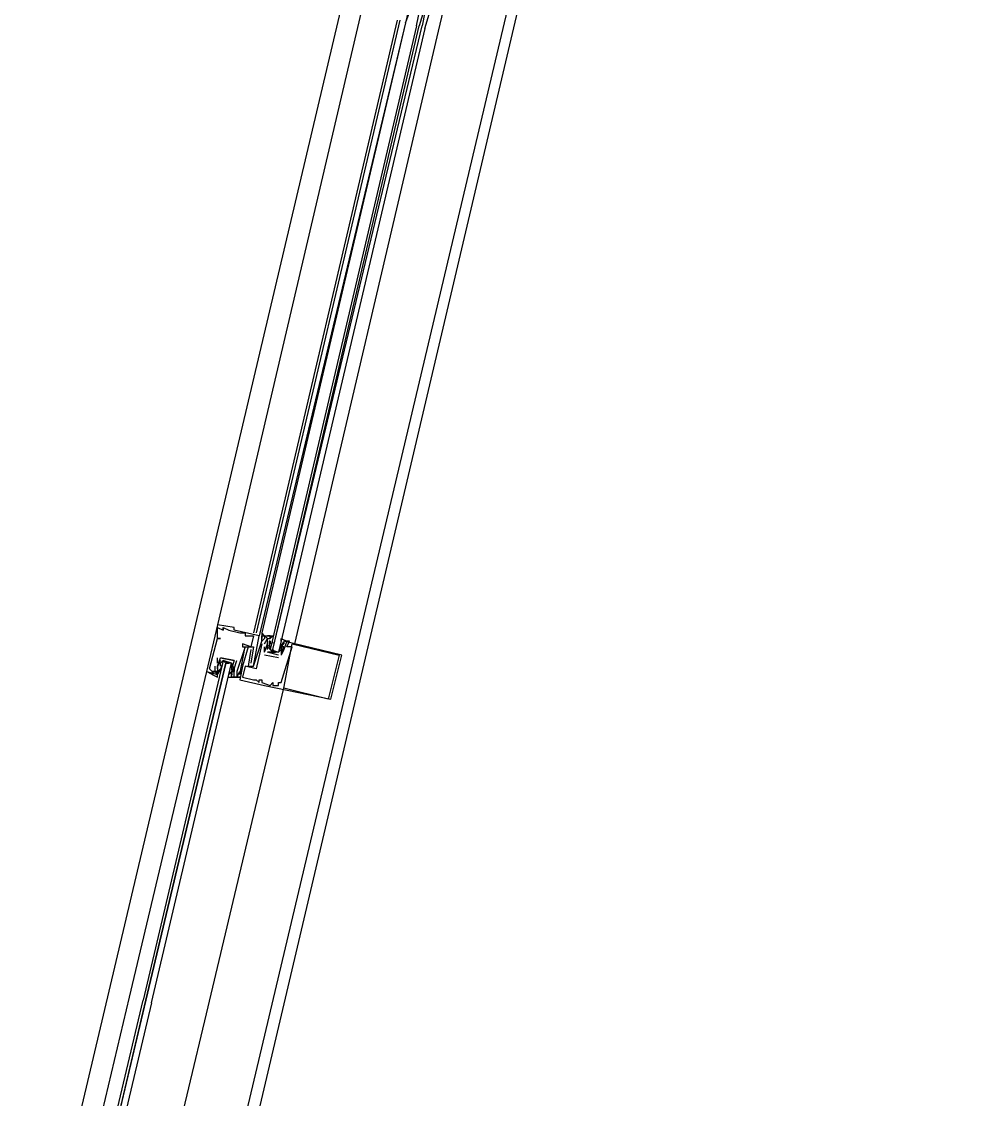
# Model space of a CAD drawing. Header units: feet. Extents: x -84 to 198, y -22 to 181.
# Drawn here: x 117.56 to 122.17, y 77.9 to 83.1 of the extents above; entities that cross this region are included whole.
import ezdxf

# ---------------------------------------------------------------- set-up
doc = ezdxf.new("R2010")
doc.units = ezdxf.units.FT
doc.layers.add('A-LINEA', color=7, linetype='CONTINUOUS')

msp = doc.modelspace()

# ---------------------------------------------------------------- linework, layer by layer
at = {"layer": 'A-LINEA'}
for p, q in [((117.56, 76.6311), (119.2, 83.5778)), ((119.5733, 83.0578), (119.6667, 83.4578)), ((118.32, 76.4578), (119.96, 83.3911)), ((119.2, 83.1511), (118.5067, 80.1911)), ((119.3733, 83.1111), (118.68, 80.1511)), ((119.3867, 83.1111), (118.6933, 80.1511)), ((119.4133, 83.0978), (118.7067, 80.1378)), ((119.4133, 83.0978), (118.72, 80.1511)), ((118.88, 80.0978), (119.5733, 83.0578)), ((118.5067, 80.1911), (118.5067, 80.1911)), ((118.5067, 80.1778), (118.5067, 80.1778)), ((118.5333, 80.1778), (118.5333, 80.1778)), ((118.5333, 80.1778), (118.5333, 80.1778)), ((118.5333, 80.1644), (118.5333, 80.1644)), ((118.5333, 80.1644), (118.5333, 80.1644)), ((118.56, 80.1644), (118.56, 80.1644)), ((118.5867, 80.1778), (118.5867, 80.1778)), ((118.5867, 80.1644), (118.5867, 80.1644)), ((118.6133, 80.1511), (118.6133, 80.1511)), ((118.64, 80.1511), (118.64, 80.1511)), ((118.64, 80.1378), (118.64, 80.1378)), ((118.68, 80.1378), (118.68, 80.1378)), ((118.7067, 80.1378), (118.7067, 80.1378)), ((118.72, 80.1511), (118.72, 80.1378)), ((118.72, 80.1511), (118.72, 80.1378)), ((118.72, 80.1511), (118.72, 80.1378)), ((118.72, 80.1378), (118.72, 80.1378)), ((118.72, 80.1378), (118.72, 80.1378)), ((118.7333, 80.1378), (118.7333, 80.1378)), ((118.76, 80.1378), (118.76, 80.1378)), ((118.5067, 80.1244), (118.5067, 80.1244)), ((118.5067, 80.1244), (118.5067, 80.1244)), ((118.52, 80.1244), (118.52, 80.1244)), ((118.6267, 80.0978), (118.6267, 80.0978)), ((118.6267, 80.0844), (118.6267, 80.0844)), ((118.64, 80.0844), (118.64, 80.0844)), ((118.64, 80.0844), (118.64, 80.0844)), ((118.6533, 80.0844), (118.6533, 80.0844)), ((118.6667, 80.0844), (118.6667, 80.0844)), ((118.68, 80.0844), (118.68, 80.0844)), ((118.72, 80.1244), (118.72, 80.1244)), ((118.72, 80.1244), (118.72, 80.1244)), ((118.72, 80.1111), (118.72, 80.1111)), ((118.72, 80.1111), (118.72, 80.1111)), ((118.72, 80.0978), (118.72, 80.0978)), ((118.7333, 80.1244), (118.7333, 80.1244)), ((118.7333, 80.0978), (118.7333, 80.0978)), ((118.7333, 80.0578), (118.7333, 80.0844)), ((118.7333, 80.0844), (118.7333, 80.0844)), ((118.7467, 80.1244), (118.7467, 80.1244)), ((118.7467, 80.1111), (118.7467, 80.1111)), ((118.7467, 80.1111), (118.7467, 80.1111)), ((118.7467, 80.0978), (118.7467, 80.0978)), ((118.7467, 80.0978), (118.7467, 80.0978)), ((118.7467, 80.0978), (118.7467, 80.0978)), ((118.7591, 80.0822), (118.7586, 80.1026)), ((118.7599, 80.0747), (118.7588, 80.0865)), ((118.7592, 80.096), (118.7589, 80.1143)), ((118.76, 80.1244), (118.76, 80.1244)), ((118.76, 80.1111), (118.76, 80.1111)), ((118.76, 80.1111), (118.76, 80.0978)), ((118.76, 80.0844), (118.76, 80.0844)), ((118.7732, 80.1013), (118.7722, 80.1132)), ((118.8133, 80.0978), (118.8133, 80.0978)), ((118.8133, 80.0844), (118.8133, 80.0978)), ((118.8133, 80.0978), (118.8133, 80.0978)), ((118.8133, 80.0844), (118.8133, 80.0444)), ((118.8133, 80.0844), (118.8133, 80.0844)), ((118.8133, 80.0844), (118.8133, 80.0844)), ((118.8247, 80.0816), (118.815, 80.0636)), ((118.8236, 80.107), (118.8152, 80.0908)), ((118.8218, 80.1), (118.8156, 80.0898)), ((118.8267, 80.1111), (118.8267, 80.1111)), ((118.8267, 80.0978), (118.8267, 80.0978)), ((118.8267, 80.0844), (118.8267, 80.0844)), ((118.8267, 80.0844), (118.8267, 80.0844)), ((118.84, 80.1111), (118.84, 80.1111)), ((118.84, 80.0844), (118.84, 80.0844)), ((118.8533, 80.1111), (118.8533, 80.1111)), ((118.8667, 80.0978), (118.8667, 80.0978)), ((118.8667, 80.0844), (118.8667, 80.0844)), ((118.5067, 80.0044), (118.5067, 80.0311)), ((118.5067, 80.0311), (118.5067, 80.0311)), ((118.52, 80.0311), (118.52, 80.0311)), ((118.52, 80.0311), (118.52, 80.0311)), ((118.6667, 80.0711), (118.6667, 80.0711)), ((118.7333, 80.0578), (118.7333, 80.0578)), ((118.7333, 80.0578), (118.7333, 80.0578)), ((118.8, 80.0311), (118.7333, 80.0444)), ((118.7333, 80.0444), (118.7333, 80.0444)), ((118.7467, 80.0578), (118.7467, 80.0578)), ((118.8, 80.0444), (118.7467, 80.0578)), ((118.7467, 80.0578), (118.7467, 80.0578)), ((118.76, 80.0711), (118.76, 80.0711)), ((118.7733, 80.0578), (118.7867, 80.0578)), ((118.8, 80.0711), (118.8, 80.0711)), ((118.8, 80.0444), (118.8, 80.0444)), ((118.8, 80.0444), (118.8, 80.0444)), ((118.8, 80.0311), (118.8, 80.0311)), ((118.8133, 80.0444), (118.8133, 80.0444)), ((118.8133, 80.0444), (118.8133, 80.0444)), ((118.8218, 80.0733), (118.8156, 80.0632)), ((118.8267, 80.0711), (118.8267, 80.0711)), ((118.8267, 80.0711), (118.8267, 80.0711)), ((119.0933, 80.0444), (119.0933, 80.0444)), ((119.1067, 80.0444), (119.1067, 80.0444)), ((118.4667, 79.9778), (118.4667, 79.9778)), ((118.4933, 79.9911), (118.4933, 79.9911)), ((118.5067, 80.0044), (118.5067, 80.0044)), ((118.5067, 79.9911), (118.5067, 79.9911)), ((118.5067, 79.9911), (118.5067, 79.9911)), ((118.5067, 79.9911), (118.5067, 79.9911)), ((118.5067, 79.9778), (118.5067, 79.9778)), ((118.5067, 79.9778), (118.5067, 79.9778)), ((118.5067, 79.9644), (118.52, 79.9778)), ((118.52, 80.0044), (118.52, 80.0044)), ((118.52, 79.9778), (118.52, 79.9778)), ((118.522, 79.9806), (118.5316, 79.9986)), ((118.5249, 79.9889), (118.5311, 79.9991)), ((118.5467, 80.0044), (118.56, 80.0044)), ((118.5733, 79.9911), (118.5733, 79.9911)), ((118.5733, 79.9778), (118.5733, 79.9778)), ((118.5735, 79.9876), (118.5745, 79.9757)), ((118.5742, 79.98), (118.5748, 79.9596)), ((118.5867, 80.0178), (118.5867, 80.0178)), ((118.5867, 80.0178), (118.5867, 80.0178)), ((118.5867, 79.9778), (118.5867, 79.9778)), ((118.5867, 79.9778), (118.5867, 79.9778)), ((118.6, 80.0178), (118.6, 80.0178)), ((118.6267, 79.9911), (118.6267, 79.9911)), ((118.64, 79.9911), (118.64, 79.9911)), ((118.6533, 79.9911), (118.6533, 79.9911)), ((118.6667, 80.0044), (118.6667, 80.0044)), ((118.6667, 79.9911), (118.6667, 79.9911)), ((118.68, 79.9911), (118.68, 79.9911)), ((118.68, 79.9911), (118.68, 79.9911)), ((118.6933, 79.9778), (118.6933, 79.9778)), ((118.4533, 79.9644), (118.4533, 79.9644)), ((118.48, 79.9644), (118.48, 79.9644)), ((118.4933, 79.9644), (118.4933, 79.9644)), ((118.5067, 79.9644), (118.5067, 79.9644)), ((118.5067, 79.9644), (118.5067, 79.9644)), ((118.5067, 79.9511), (118.5067, 79.9511)), ((118.5097, 79.9552), (118.5182, 79.9715)), ((118.5115, 79.9622), (118.5177, 79.9724)), ((118.5733, 79.9644), (118.56, 79.9511)), ((118.56, 79.9644), (118.56, 79.9644)), ((118.56, 79.9511), (118.56, 79.9511)), ((118.5733, 79.9644), (118.5733, 79.9644)), ((118.5733, 79.9511), (118.5733, 79.9511)), ((118.5733, 79.9378), (118.5733, 79.9378)), ((118.5735, 79.9609), (118.5745, 79.949)), ((118.5741, 79.9662), (118.5744, 79.9479)), ((118.5867, 79.9644), (118.5867, 79.9644)), ((118.5867, 79.9378), (118.5867, 79.9378)), ((118.6, 79.9644), (118.6, 79.9644)), ((118.6, 79.9511), (118.6, 79.9511)), ((118.6, 79.9378), (118.6, 79.9378)), ((118.6, 79.9378), (118.6, 79.9378)), ((118.6133, 79.9644), (118.6133, 79.9644)), ((118.6133, 79.9644), (118.6133, 79.9644)), ((118.6133, 79.9511), (118.6133, 79.9511)), ((118.6133, 79.9378), (118.6133, 79.9378)), ((118.6133, 79.9244), (118.6133, 79.9244)), ((118.6267, 79.9378), (118.6267, 79.9378)), ((118.68, 79.9244), (118.68, 79.9244)), ((118.6933, 79.9244), (118.6933, 79.9244)), ((118.7067, 79.9244), (118.7067, 79.9244)), ((118.72, 79.9244), (118.72, 79.9244)), ((118.7067, 79.9111), (118.7067, 79.9111)), ((118.72, 79.9111), (118.72, 79.9111)), ((118.7333, 79.8978), (118.7333, 79.8978)), ((118.76, 79.8978), (118.76, 79.8978)), ((118.7733, 79.9111), (118.7733, 79.9111)), ((118.7733, 79.8978), (118.7733, 79.8978)), ((118.7867, 79.8978), (118.7867, 79.8978)), ((118.8, 79.9111), (118.8, 79.9111)), ((118.8, 79.8978), (118.8, 79.8978)), ((118.8133, 79.9111), (118.8133, 79.9111)), ((118.8267, 79.8844), (118.8267, 79.8844)), ((119.04, 79.8311), (119.04, 79.8311)), ((119.0533, 79.8311), (119.0533, 79.8311)), ((118.08, 78.3911), (117.6933, 76.7644))]:
    msp.add_line(p, q, dxfattribs=at)
for points in [[(137.56, 101.5111), (135.7467, 97.9511), (132.9467, 93.1644), (129.2133, 94.0444), (125.48, 94.9378), (124.7867, 91.9644), (124.4, 90.3378), (124.08, 90.4178), (123.04, 90.6578), (121.7867, 90.9511), (118.2, 75.6978), (129.9467, 72.9244)], [(119.4533, 83.2711), (119.4133, 83.0978), (119.44, 83.1644), (119.4533, 83.1644), (119.4533, 83.1644)], [(119.4667, 83.0844), (119.4933, 83.2178), (119.5067, 83.2178), (119.52, 83.2178), (119.48, 83.0844)], [(119.5067, 83.0711), (119.5467, 83.2044), (119.5333, 83.2178), (119.52, 83.2178), (119.4933, 83.0844)], [(119.4667, 83.0844), (118.76, 80.0711), (118.7733, 80.0578), (118.7733, 80.0711), (119.48, 83.0844)], [(119.5067, 83.0711), (118.8, 80.0578), (118.7867, 80.0578), (118.7733, 80.0711), (119.4933, 83.0844)], [(118.5067, 80.1911), (118.4533, 79.9644), (118.5067, 79.9511), (118.5067, 79.9644), (118.5067, 79.9644)], [(118.68, 79.9911), (118.7067, 80.1378), (118.5867, 80.1644), (118.5867, 80.1778), (118.5067, 80.1911)], [(118.5067, 80.1244), (118.5067, 80.1778), (118.5333, 80.1644), (118.5333, 80.1778), (118.5333, 80.1644), (118.5333, 80.1778), (118.56, 80.1644), (118.6133, 80.1511), (118.64, 80.1511), (118.64, 80.1378), (118.68, 80.1378), (118.6667, 80.0844), (118.6267, 80.0978), (118.6267, 80.0844), (118.64, 80.0844), (118.6, 79.9644)], [(118.6667, 80.0711), (118.6533, 79.9911), (118.68, 79.9911), (118.72, 80.1111), (118.72, 80.1244), (118.72, 80.1378), (118.72, 80.1244), (118.72, 80.1378), (118.76, 80.1378), (118.76, 80.1244), (118.76, 80.1244)], [(118.72, 80.1511), (118.7333, 80.1378), (118.7333, 80.1378)], [(118.72, 80.1511), (118.7333, 80.1378), (118.7333, 80.1378)], [(118.72, 80.1511), (118.7333, 80.1378), (118.7333, 80.1378)], [(118.7333, 80.0978), (118.7467, 80.1244), (118.7333, 80.1378), (118.7333, 80.1244), (118.72, 80.1111), (118.72, 80.1111)], [(118.7467, 80.0711), (118.7467, 80.0978), (118.7467, 80.1244), (118.76, 80.1244), (118.76, 80.1378), (118.7467, 80.1378), (118.7733, 80.1378), (118.76, 80.1244)], [(118.4933, 79.9911), (118.4933, 79.9644), (118.48, 79.9644), (118.4667, 79.9778), (118.5067, 80.1244), (118.52, 80.1244), (118.5067, 80.1244)], [(118.5733, 79.9378), (118.6133, 79.9378), (118.6, 79.9378), (118.6133, 79.9644), (118.6133, 79.9511), (118.64, 80.0844), (118.68, 80.0844), (118.6667, 80.0044)], [(118.6533, 80.0844), (118.6267, 79.9911), (118.6133, 79.9244), (118.7333, 79.8978), (119.0533, 79.8311), (119.1067, 80.0444), (118.8267, 80.1111)], [(118.72, 80.0978), (118.6933, 79.9778), (118.64, 79.9911), (118.6267, 79.9378), (118.68, 79.9244), (118.6933, 79.9244), (118.7067, 79.9111), (118.7067, 79.9244), (118.72, 79.9244), (118.72, 79.9111), (118.76, 79.8978), (118.7733, 79.9111), (118.7733, 79.8978), (118.7867, 79.8978), (118.8, 79.8978), (118.8, 79.9111), (118.8133, 79.9111), (118.8667, 80.0844), (118.84, 80.0844), (118.8533, 80.1111), (118.84, 80.1111), (118.8267, 80.0711), (118.8267, 80.0711), (118.8133, 80.0444)], [(118.7333, 80.0578), (118.7467, 80.0978), (118.7467, 80.1111), (118.7467, 80.0978), (118.7467, 80.1111)], [(118.8133, 80.1111), (118.8133, 80.1244), (118.84, 80.1111), (118.8267, 80.1111), (118.8267, 80.0978), (118.8133, 80.0844), (118.8267, 80.0844), (118.8133, 80.0844), (118.8133, 80.0711), (118.8, 80.0578), (118.7467, 80.0578)], [(118.76, 80.0978), (118.7467, 80.0844), (118.76, 80.0711), (118.8, 80.0578), (118.8133, 80.0711), (118.8133, 80.0844)], [(118.8267, 80.0978), (118.8133, 80.0844), (118.8267, 80.0844), (118.8267, 80.0711), (118.8267, 80.0844), (118.8133, 80.0844)], [(119.0933, 80.0444), (119.04, 79.8311), (118.8267, 79.8844), (118.8667, 80.0978), (119.0933, 80.0444)], [(118.5067, 79.9778), (118.5067, 79.9911), (118.5067, 79.9778), (118.5067, 79.9911), (118.52, 80.0311), (118.5867, 80.0178), (118.5733, 79.9778), (118.5867, 79.9778), (118.5867, 79.9644), (118.5733, 79.9644)], [(118.5867, 80.0178), (118.5867, 80.0178), (118.52, 80.0311), (118.52, 80.0311)], [(118.1867, 78.3644), (118.5733, 80.0044), (118.56, 80.0044), (118.5467, 80.0044), (118.16, 78.3778), (118.5467, 80.0044), (118.5333, 80.0178), (118.1467, 78.3778)], [(118.52, 80.0178), (118.5067, 79.9911), (118.5067, 79.9644), (118.4933, 79.9644), (118.5067, 79.9644), (118.5067, 79.9511), (118.4933, 79.9644), (118.48, 79.9511), (118.5067, 79.9378), (118.5067, 79.9511)], [(118.52, 79.9911), (118.52, 80.0044), (118.5333, 80.0178), (118.5733, 80.0044), (118.5733, 79.9911), (118.5733, 79.9778)], [(118.56, 79.9378), (118.5867, 79.9378), (118.5733, 79.9378), (118.5733, 79.9511), (118.5733, 79.9644), (118.5867, 79.9644), (118.5733, 79.9778), (118.5867, 79.9778), (118.5733, 80.0044), (118.5333, 80.0178)], [(118.6, 79.9644), (118.6, 79.9511), (118.6, 79.9378), (118.5867, 79.9378), (118.5867, 79.9778), (118.5867, 79.9778), (118.6, 80.0178)], [(118.48, 79.9644), (118.48, 79.9511), (118.4533, 79.9644), (118.08, 78.3911)], [(118.48, 79.9644), (118.48, 79.9511), (118.4533, 79.9644)], [(118.48, 79.9644), (118.48, 79.9511), (118.4533, 79.9644)], [(118.0267, 76.5244), (118.4533, 78.3111), (118.8267, 79.8844)], [(118.1867, 78.3644), (117.7867, 76.6711), (117.7733, 76.6711), (117.76, 76.6711), (118.16, 78.3778), (117.76, 76.6844), (117.76, 76.6711), (117.7467, 76.6844), (118.1467, 78.3778)]]:
    msp.add_lwpolyline(points, dxfattribs=at)

doc.saveas('drawing.dxf')
